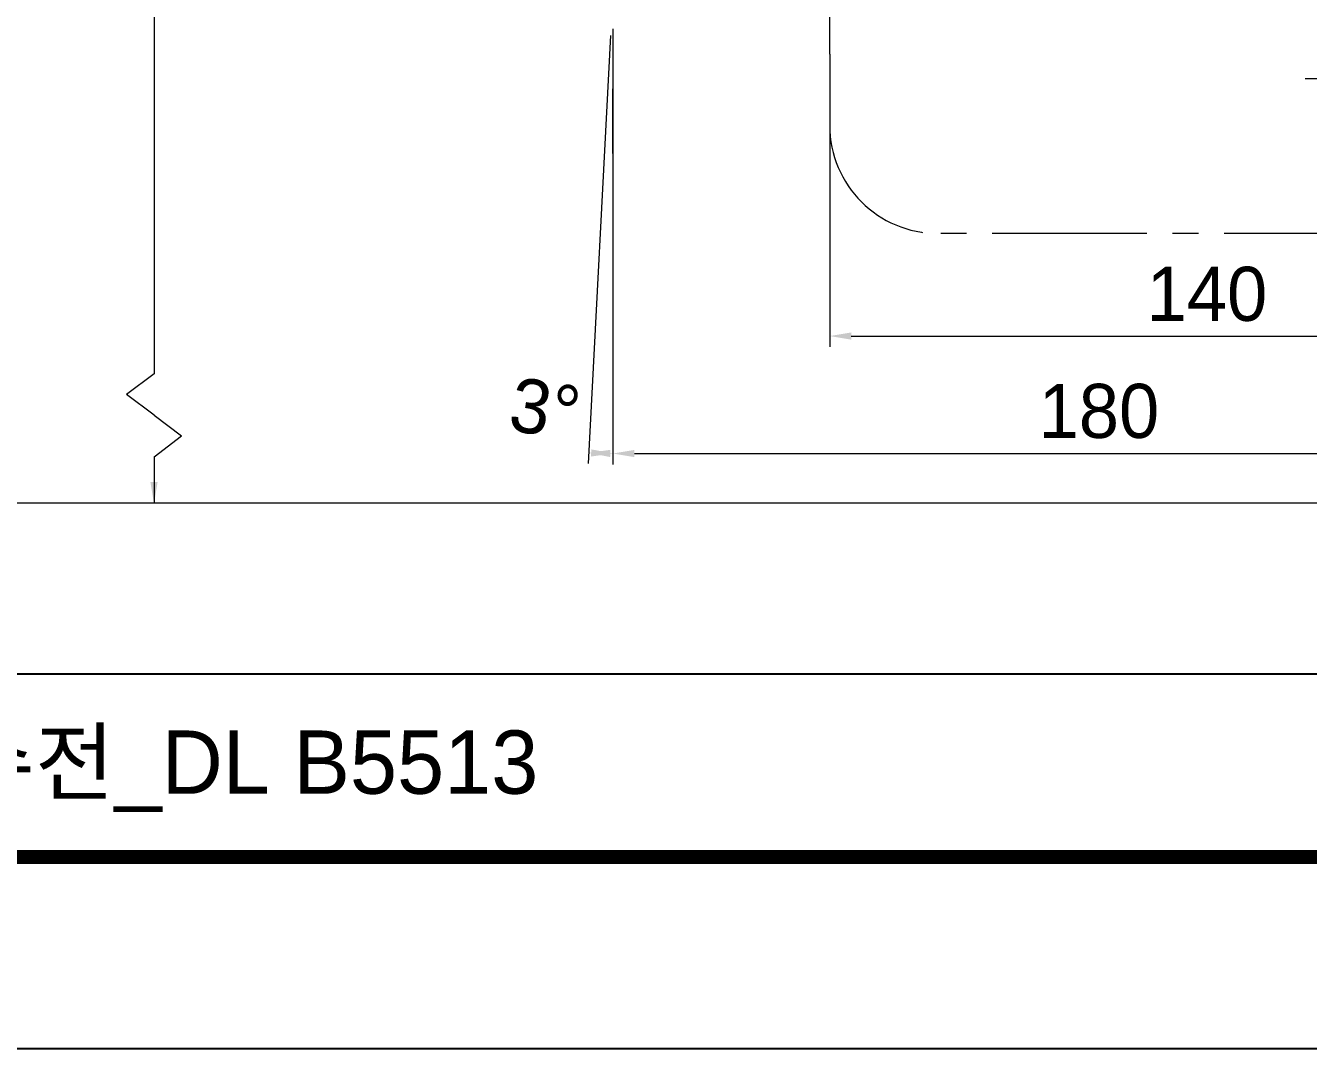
# Model space of a CAD drawing. Extents: x 0 to 1128, y 0 to 827.
# Drawn here: x 528.7 to 765.9, y 0 to 189.2 of the extents above; entities that cross this region are included whole.
import ezdxf

# ---------------------------------------------------------------- set-up
doc = ezdxf.new("R2010")
doc.units = 0
doc.header["$LTSCALE"] = 3
doc.header["$MEASUREMENT"] = 0
doc.header["$PDMODE"] = 3
doc.header["$PDSIZE"] = -10
doc.linetypes.add('CENTER2', pattern=[28.575000000000003, 19.05, -3.175, 3.175, -3.175])
doc.layers.get('0').update_dxf_attribs({"linetype": 'CONTINUOUS'})
doc.layers.get('DEFPOINTS').update_dxf_attribs({"linetype": 'CONTINUOUS'})
doc.layers.add('Cneter', color=1, linetype='CENTER2', lineweight=13)
doc.layers.add('치수선', color=7, linetype='CONTINUOUS', lineweight=20)
doc.styles.add('Daelim Dimension', font='')
doc.styles.get('Daelim Dimension').set_extended_font_data('나눔고딕')
doc.dimstyles.new('DEFAULT', dxfattribs={"dimscale": 2, "dimtxt": 2, "dimasz": 2, "dimexe": 0, "dimexo": 2, "dimgap": 1, "dimtad": 1, "dimdec": 1, "dimzin": 9, "dimdsep": 46, "dimtxsty": 'Daelim Dimension', "dimcen": 0.5, "dimclrd": 252, "dimclre": 252, "dimclrt": 3, "dimadec": 1, "dimazin": 0, "dimtfac": 1, "dimtdec": 1, "dimtix": 1, "dimtmove": 0, "dimatfit": 3, "dimfxl": 1, "dimtolj": 1, "dimtzin": 1, "dimlwd": 9, "dimlwe": 9, "dimarcsym": 0})

# ---------------------------------------------------------------- blocks, each defined once
blk = doc.blocks.new('*D4')
at = {"color": 5, "lineweight": 9, "ltscale": 0.5, "transparency": 16777216}
for p, q in [((637.2634409055954, 187.5670727634838), (637.2634409055954, 108.0115197522478)), ((816.8705379979956, 144.3801963534838), (816.8705379979956, 108.0115197522478)), ((641.2634409055954, 110.0115197522478), (812.8705379979956, 110.0115197522478))]:
    blk.add_line(p, q, dxfattribs=at)
at = {"color": 5, "ltscale": 0.5, "transparency": 16777216}
for points in [[(641.2634409055954, 110.6781864189144), (641.2634409055954, 109.3448530855811), (637.2634409055954, 110.0115197522478)], [(812.8705379979956, 110.6781864189144), (812.8705379979956, 109.3448530855811), (816.8705379979956, 110.0115197522478)]]:
    blk.add_solid(points, dxfattribs=at)
at = {"layer": 'DEFPOINTS', "color": 0, "ltscale": 0.5, "transparency": 16777216}
for p in [(637.2634409055954, 191.5670727634838), (816.8705379979956, 148.3801963534838), (816.8705379979956, 110.0115197522478)]:
    blk.add_point(p, dxfattribs=at)
at = {"color": 7, "ltscale": 0.5, "transparency": 16777216, "insert": (727.1451242358175, 122.8985011542506), "char_height": 10, "attachment_point": 2, "style": 'Daelim Dimension'}
blk.add_mtext('\\A1;180', dxfattribs=at)
blk = doc.blocks.new('*D5')
at = {"color": 5, "lineweight": 9, "ltscale": 0.5, "transparency": 16777216}
for p, q in [((677.3705379979956, 179.8641319026838), (677.3705379979956, 129.7387049263543)), ((816.8705379979956, 144.3801963534838), (816.8705379979956, 129.7387049263543)), ((681.3705379979956, 131.7387049263543), (812.8705379979956, 131.7387049263543))]:
    blk.add_line(p, q, dxfattribs=at)
at = {"color": 5, "ltscale": 0.5, "transparency": 16777216}
for points in [[(681.3705379979956, 132.405371593021), (681.3705379979956, 131.0720382596877), (677.3705379979956, 131.7387049263543)], [(812.8705379979956, 132.405371593021), (812.8705379979956, 131.0720382596877), (816.8705379979956, 131.7387049263543)]]:
    blk.add_solid(points, dxfattribs=at)
at = {"layer": 'DEFPOINTS', "color": 0, "ltscale": 0.5, "transparency": 16777216}
for p in [(677.3705379979956, 183.8641319026838), (816.8705379979956, 148.3801963534838), (816.8705379979956, 131.7387049263543)]:
    blk.add_point(p, dxfattribs=at)
at = {"color": 7, "ltscale": 0.5, "transparency": 16777216, "insert": (747.1205379979956, 144.5541555701312), "char_height": 10, "attachment_point": 2, "style": 'Daelim Dimension'}
blk.add_mtext('\\A1;140', dxfattribs=at)

msp = doc.modelspace()

# ---------------------------------------------------------------- linework, layer by layer
at = {"color": 5, "lineweight": 9, "ltscale": 0.5}
for p, q in [((552.440697910105, 341.9959418979174), (552.4406959948358, 124.7736733083228)), ((637.2634409055953, 188.5670727634838), (637.2634409055936, 108.0264333144575)), ((636.8447532556245, 187.3238766179655), (632.6952195296054, 108.1460564011193)), ((637.2634409055955, 165.5065630277838), (637.2634409055954, 177.4593717298535)), ((552.4406979101047, 124.7736747470385), (547.3328926580296, 120.936783572722)), ((552.4406979101047, 117.0998847690111), (547.3328926580296, 120.936783572722)), ((552.4406979101047, 117.0998847690111), (557.5485031621799, 113.2629859653002)), ((552.4406979101047, 109.4260947909838), (557.5485031621799, 113.2629859653002)), ((552.4406998174534, 109.4261100497728), (552.4406979101047, 104.7520148959642)), ((552.4406979101047, 109.4260871615892), (552.4406979101047, 100.8550117221361))]:
    msp.add_line(p, q, dxfattribs=at)
at = {"color": 5}
msp.add_line((18.14486312866211, 69.27593994140625), (926.736156463623, 69.27593994140625), dxfattribs=at)
at = {"ltscale": 0.5}
msp.add_lwpolyline([(0, 0), (1128.400001525879, 0), (1128.400001525879, 826.8000030517578), (0, 826.8000030517578)], close=True, dxfattribs=at)
at = {"color": 5, "linetype": 'ByBlock', "lineweight": 200, "const_width": 2.6}
msp.add_lwpolyline([(18.14486312866211, 35.40284729003906), (1110.144863128662, 35.40284729003906), (1110.144863128662, 807.6028442382812), (18.14486312866211, 807.6028442382812)], close=True, dxfattribs=at)
at = {"color": 5, "ltscale": 0.5}
for points in [[(636.7789514044464, 109.3613140253464), (636.8174891725185, 110.694090307477), (632.7998914420908, 110.1433154706285)], [(633.2801744809864, 110.7867181525546), (633.2489073132039, 109.4537514830551), (637.2634409055937, 110.0264333144574)], [(551.774031879221, 104.7520148959642), (553.1073639409885, 104.7520148959642), (552.4406979101047, 100.7520148959642)]]:
    msp.add_solid(points, dxfattribs=at)
at = {"layer": 'Cneter', "lineweight": 5, "ltscale": 0.5}
for p, q in [((677.3705379979956, 183.8641319026838), (677.3705379979956, 252.4355354127838)), ((677.3705379979956, 183.8641319026838), (677.3705379979956, 170.7132547653728)), ((765.2650043183953, 179.3801963534838), (839.8705379979956, 179.3801963534838)), ((778.870533229624, 150.7132547653728), (697.3705379979956, 150.7132547653728))]:
    msp.add_line(p, q, dxfattribs=at)
msp.add_arc((697.3705379979956, 170.7132547653728), 20, 180, 270, dxfattribs=at)
at = {"layer": '치수선'}
msp.add_line((816.8705379979956, 100.8550117221361), (102.8055603521216, 100.8550117221361), dxfattribs=at)

# ---------------------------------------------------------------- texts
at = {"color": 7, "ltscale": 0.5, "insert": (624.734997986181, 118.241909355593), "char_height": 10, "attachment_point": 5, "rotation": 350.7669234018415, "style": 'Daelim Dimension'}
msp.add_mtext('\\A1;3%%D', dxfattribs=at)
at = {"color": 2, "insert": (220.7234497070312, 58.79600524902344), "char_height": 11.71148706000001, "width": 518.4178783327826, "attachment_point": 1, "style": 'Daelim Dimension'}
msp.add_mtext('{\\fPretendard Variable SemiBold|b0|i0|c129|p2;대림바스(주)} Single lever_MONO_샤워욕조수전_DL B5513', dxfattribs=at)

# ---------------------------------------------------------------- dimensions: what is measured, and where the dimension line sits
at = {"color": 5, "ltscale": 0.5}
for base, p1, picture, middle in [((816.8705379979956, 110.0115197522478), (637.2634409055954, 191.5670727634838), '*D4', (727.1451242358175, 110.0115197522478)), ((816.8705379979956, 131.7387049263543), (677.3705379979956, 183.8641319026838), '*D5', (747.1205379979956, 131.7387049263543))]:
    dim = msp.add_linear_dim(base=base, p1=p1, p2=(816.8705379979956, 148.3801963534838), dimstyle='DEFAULT', override={"dimtxt": 5, "dimexe": 1, "dimdec": 0, "dimclrd": 5, "dimclre": 5, "dimclrt": 7}, dxfattribs=at)
    dim.commit()
    dim.dimension.update_dxf_attribs({"geometry": picture, "text_midpoint": middle, "dimtype": 160})

doc.saveas('drawing.dxf')
